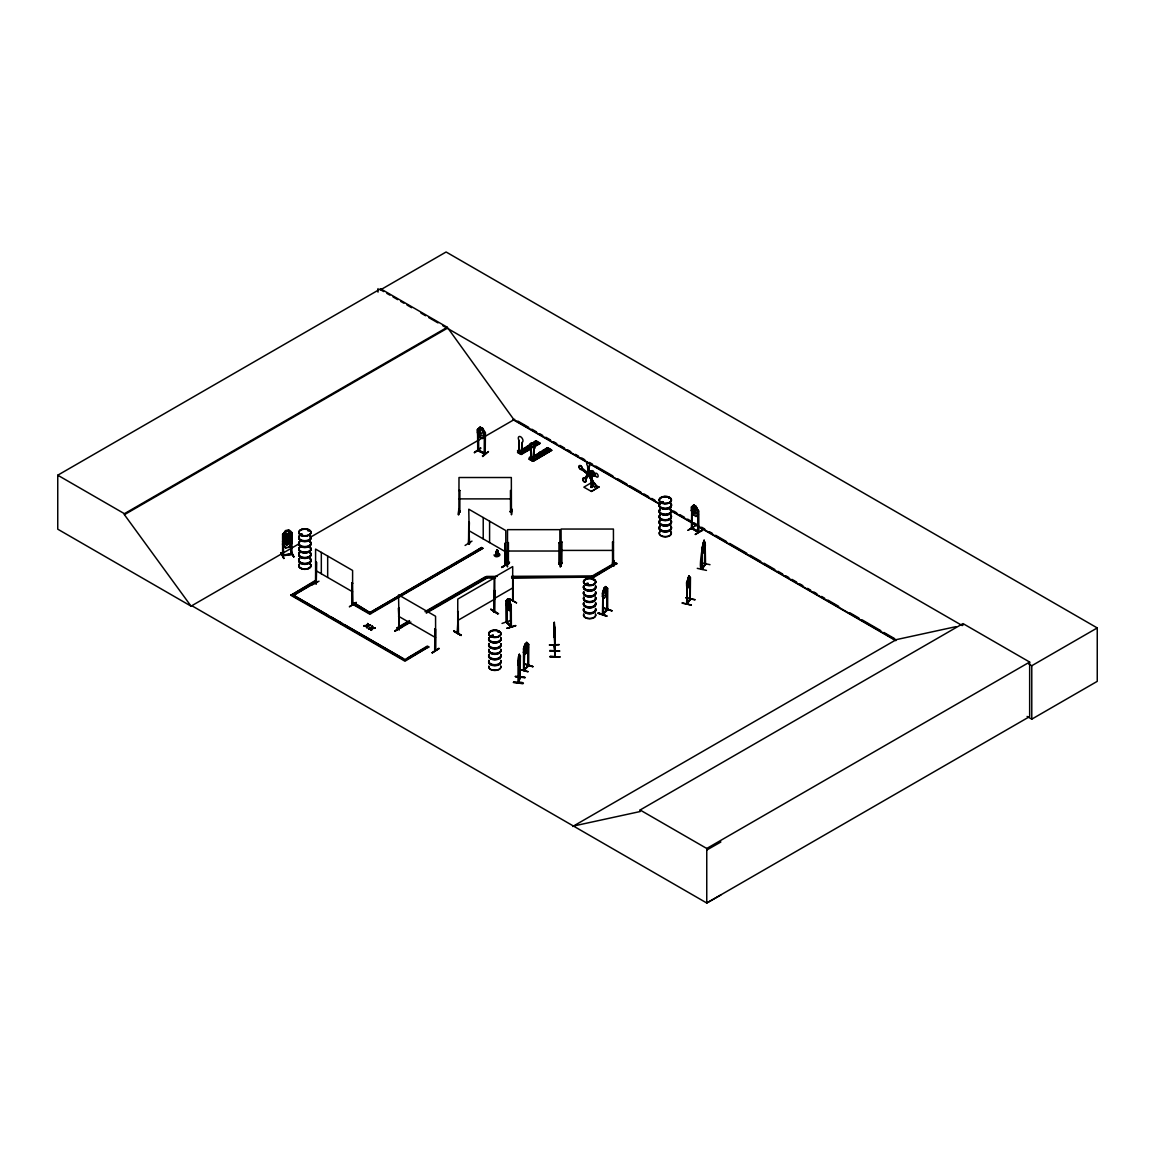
<?xml version="1.0" encoding="UTF-8"?>
<svg xmlns="http://www.w3.org/2000/svg" width="1155" height="1155" viewBox="0 0 1155 1155"><rect width="100%" height="100%" fill="white"/><g stroke="black" fill="none" stroke-linecap="round" stroke-linejoin="round"><path stroke-width="1.5" d="M554.313 627.252L554.732 634.398M554.183 625.043L554.386 635.337M555.035 651.579L554.285 624.061L554.328 627.584M554.241 627.555L554.241 632.651L554.299 631.366C554.617 647.782 554.256 613.695 554.66 637.733L554.732 636.939M554.357 628.031L554.285 625.303M554.761 634.817L554.4 637.257L554.458 633.056M554.588 631.785L554.602 629.331M594.883 474.171L588.978 473.81L589.425 475.297L595.648 476.033A2.18 1.271 59.5 0 0 597.987 476.784A2.18 1.271 59.5 0 0 597.092 473.752A2.18 1.271 59.5 0 0 595.07 474.055L588.978 473.81M519.736 656.112L519.851 677.754M554.4 628.638L554.429 626.342M554.212 625.721L554.357 623.44M554.256 626.573L554.285 625.173M554.313 631.207L554.241 627.641M554.617 632.233L554.357 634.701L554.559 633.951M554.155 624.783L554.313 622.386M282.629 544.886L282.657 543.846L285.761 547.773L282.657 543.846M496.953 552.581C496.13 544.019 501.775 559.323 495.639 555.569L497.04 549.78M507.767 599.026L506.15 600.744C507.045 602.722 506.742 596.081 509.369 600.629L510.885 605.61L511.03 626.977L506.915 621.664M521.815 452.284L522.291 442.264A3.277 1.906 59.5 0 0 522.291 438.481A3.277 1.906 59.5 0 0 518.985 436.619A3.277 1.906 59.5 0 0 518.985 440.387L519.476 450.955L521.67 452.37L522.291 442.264M533.422 459.156L533.913 449.136A3.277 1.906 59.5 0 0 533.913 445.354A3.277 1.906 59.5 0 0 530.607 443.491A3.277 1.906 59.5 0 0 530.607 447.259L530.824 457.856L532.325 457.207M533.567 459.069L534.058 449.05A3.277 1.906 59.5 0 0 534.058 445.267A3.277 1.906 59.5 0 0 530.751 443.405A3.277 1.906 59.5 0 0 530.751 447.173C532.585 458.694 531.098 457.077 531.416 457.958M554.328 629.071L554.212 627.208M554.501 631.973L554.429 634.239M282.556 543.298C282.152 540.309 292.576 538.966 292.071 541.767M697.779 510.669L697.721 532.109L698.688 532.253L698.587 510.885L697.678 510.727L698.587 510.885M484.508 432.576L485.187 454.233L485.418 432.663L484.407 432.244L484.436 453.828L485.504 454.031L478.675 450.378M513.441 682.533C523.201 680.656 529.712 685.608 513.556 682.244M523.085 683.601L513.527 682.273M554.328 634.355L554.544 632.767M554.559 629.749L554.674 628.161L554.487 630.081M518.22 661.339L518.537 682.793L520.414 676.469L519.837 677.032M524.038 648.561L523.908 670.535L525.063 643.985L523.446 649.009L524.327 648.662L523.446 652.402L525.063 654.149L526.796 652.517L528.413 647.479M528.716 665.627L528.21 666.146L528.413 644.086L526.694 642.31L525.092 644.042L523.533 649.052L523.547 670.434L528.34 665.294M554.386 631.034L554.299 631.828L554.313 627.266M602.953 614.056L602.881 592.327L602.462 614.547L607.689 608.988L606.823 609.407M602.953 592.688L602.809 614.59L607.689 609.768L607.602 588.415L605.624 586.552L604.022 588.169L602.809 593.222M496.332 555.902L496.794 549.953L495.336 555.079M688.51 577.024L688.12 583.304L688.611 577.052M703.308 542.735L703.207 548.408L703.684 542.157M519.432 664.414L519.923 659.187M520.573 450.508C518.003 449.425 519.851 455.532 520.558 450.623M519.562 451.172L519.057 450.594M531.026 457.914L531.56 457.062L530.953 458.001M690.473 598.333L686.59 604.209L687.312 582.423L686.532 582.842L689.001 575.926L690.185 577.543L690.214 599.589L690.459 577.731L688.9 575.897L687.153 581.947L687.008 604.325L686.864 582.077M705.257 563.294L705.185 564.737L705.272 542.662L704.088 541.031L702.24 547.051L702.096 569.429L702.11 567.986M682.201 603.199L691.354 604.902M691.34 605.278L682.215 602.823M697.274 568.347L706.456 570.411M689.737 577.789L689.809 599.431M588.704 474.127L589.238 472.193L592.515 473.954L593.944 473.117M497.574 613.767L490.803 609.277L497.747 613.608M554.111 645.298L554.934 650.871M554.674 645.688L554.097 623.772M554.458 651.203L555.338 656.618M496.347 552.711L496.91 549.809M603.213 594.839L604.282 595.792C607.227 594.941 607.328 583.102 604.108 588.198L603.213 592.298L603.285 614.229M527.936 671.503L519.173 669.308L527.965 671.878M598.319 612.8L606.851 616.005L598.319 613.146M606.577 616.265L598.102 613.377M495.639 555.569L496.838 550.025M508.2 600.023L507.68 603.877L508.734 606.26L508.287 599.994M301.325 534.635L301.628 533.957L302.451 534.881M301.96 534.664L301.773 534.014M308.082 530.434L308.847 530.434L307.952 530.723M492.232 635.77L490.918 636.318M492.218 636.203L490.832 636.102M491.886 635.957L491.597 636.232M497.978 632.131L498.96 632.059M585.47 584.199L587.346 584.055M585.917 584.069L586.971 583.795L586.538 584.401M587.216 584.329L586.827 583.535M593.757 580.185L593.165 579.969M662.638 501.92L661.18 502.122L662.883 501.934M668.658 498.411L668.976 497.805M702.413 568.924L701.951 568.087L701.677 569.314C696.855 569.646 707.798 518.407 703.005 550.459L702.24 549.592M703.987 541.016C706.889 544.034 704.564 549.549 702.89 552.985L701.648 551.253L702.803 552.855M587.953 474.59L588.429 473.348L582.019 467.963A2.18 1.271 59.5 0 0 579.839 465.624A2.18 1.271 59.5 0 0 579.261 467.948A2.18 1.271 59.5 0 0 581.644 469.479L588.14 474.488L581.774 469.363A2.18 1.271 59.5 0 1 579.464 467.833A2.18 1.271 59.5 0 1 580.027 465.508A2.18 1.271 59.5 0 1 582.221 467.847L582.062 468.223M690.531 599.07L686.619 603.343L687.312 603.791M686.59 604.209L686.619 603.343M690.459 599.156L687.081 604.224M701.749 568.462L705.257 564.073L701.764 569.3M705.185 563.958L704.868 563.885M705.546 564.261L705.128 542.72M530.232 446.768L518.48 452.977L517.541 450.71L519.432 449.598L517.815 451.966L520.775 453.641L522.666 451.417L522.941 452.962L519.736 450.349M461.047 634.961C438.987 622.198 475.759 644.086 454.031 631.337M554.155 645.298L554.544 650.814M554.963 651.622L554.313 622.271L554.241 624.379M477.607 450.695L485.158 454.189M478.372 451.056L477.506 429.328L477.506 432.721L480.076 437.283L482.675 438.481L485.158 436.2M498.657 555.425L497.343 549.924L498.801 554.905M528.268 647.479L526.796 652.517M602.448 593.165L604.108 588.198M286.844 534.39L285.848 537.436L286.844 540.092L288.952 538.447L287.884 534.231L286.873 534.447M520.024 661.223L520.356 655.925L519.331 654.235C517.96 656.026 517.281 669.539 519.418 664.356M515.404 676.527L525.135 677.436L515.477 676.339M519.028 656.011L518.797 682.302L518.393 681.421M518.147 681.854L518.205 682.764L520.356 676.512M518.35 682.215L520.169 677.292M529.697 459.445L548.827 448.79L529.712 459.473L529.308 457.496L531.185 456.384L529.582 458.766L532.542 460.441L534.419 458.203L534.693 459.762L531.228 457.293M531.935 456.846L531.257 457.755L534.419 459.329L534.419 458.203M510.467 620.495L502.021 623.44M366.9 627.743L367.608 625.548L370.567 625.173L367.608 625.996L366.9 627.743L366.915 625.606M368.517 628.219L371.419 628.205L371.405 630.341L372.213 626.126L371.52 628.277L368.517 628.667L371.52 628.277M371.405 630.341L372.776 626.443M366.352 627.41L367.709 623.527L368.272 624.292L367.709 623.527M367.709 623.974L367.016 625.678L364.013 626.068L367.016 625.23M282.831 555.064C280.766 555.714 302.899 552.104 282.657 555.093M367.709 625.635L368.272 623.844M370.842 630.009L371.419 628.205M693.679 505.139L692.524 510.351L694.068 513.239L695.599 514.105L697.115 512.95L697.115 510.409L695.974 506.439L693.707 504.98L696.046 506.395L698.428 511.03L698.428 532.426L691.513 528.485M285.834 530.723L288.938 530.246L285.747 530.578L284.274 534.289L284.274 536.83L286.353 538.519L288.432 538.201L290.483 535.877L290.483 533.336C284.448 525.9 294.958 533.711 291.132 533.235M519.259 450.493L519.187 451.215L518.985 440.387M281.243 552.624L283.841 558.486L280.824 553.043M318.997 581.196L312.197 584.892M394.851 631.179L401.738 627.151M471.991 541.118L465.09 545.449M474.604 452.702L480.769 447.952L474.257 452.601M315.532 583.477L316.297 583.838L316.47 562.283L315.589 562.066L316.225 562.427M315.936 582.539L316.21 583.838L316.47 562.283M315.835 561.922L315.633 583.492L315.589 549.087L352.607 570.455L352.578 604.845L352.217 582.943L351.914 604.484L351.9 603.617L352.91 603.848M399.255 628.854L398.244 628.551L398.894 628.955M398.692 628.464L399.255 629.634L398.547 607.877L399.009 629.778L399.182 608.223M469.248 543.298L468.468 542.864L469.479 543.168M468.468 543.644L469.493 543.904L468.771 522.176L468.54 543.76L469.406 522.536M435.175 649.962L435.392 650.005M435.276 650.756L434.699 629.013L435.565 629.244L435.334 650.799L434.598 650.381L435.652 650.611L435.565 616.25L398.547 594.883L399.182 629.576M505.5 564.275L504.851 563.871L505.616 564.319M505.211 563.77L505.5 565.055L505.154 543.182L505.616 565.098L504.836 564.68L505.876 564.925L505.789 530.564L468.771 509.196L469.406 543.904M691.932 507.189L692.22 528.889L691.758 506.987L691.426 528.485L691.686 527.532L692.22 528.34M692.148 528.846L692.451 527.965M697.764 531.314L698.688 531.473L697.894 531.849M697.663 532.065L697.966 510.524M458.78 509.066L458.853 514.697M458.795 508.734L458.376 514.812L458.867 509.138M506.886 561.215L507.449 566.932L507.319 561.157M560.854 560.594L560.94 566.224M524.298 650.713L525.352 651.665L526.406 650.597L527.474 647.493L526.68 642.425L528.644 644.288L527.748 644.548M527.907 665.222L528.687 664.818L528.268 665.525M527.821 666.002L528.326 644.057M457.553 633.229L458.463 633.084L458.145 611.558L457.452 633.344L458.145 611.558M493.835 611.558L494.6 611.111M512.647 600.903L512.705 566.585L494.196 577.269L493.835 612.338L494.6 611.89M602.52 613.652L606.823 609.623M607.631 609.811L606.88 610.071M592.688 483.281L592.587 483.44A2.18 1.271 59.5 0 0 593.785 486.472A2.18 1.271 59.5 0 0 595.619 485.75A2.18 1.271 59.5 0 0 593.785 482.963L589.671 474.936L593.973 482.862A2.18 1.271 59.5 0 1 595.807 485.634A2.18 1.271 59.5 0 1 593.988 486.371A2.18 1.271 59.5 0 1 592.789 483.324L588.776 475.297L592.876 483.165M288.837 547.225L291.97 542.345L288.909 547.355L285.689 547.817L282.556 545.001L285.718 547.874M506.468 600.658L506.655 622.617L506.944 621.607M510.524 626.486L510.77 625.562M510.539 625.779L506.468 622.025L511.347 626.862L511.261 605.465L510.409 604.845L510.539 626.559L510.828 625.606M701.764 547.932L702.399 547.528L702.457 568.967M705.214 542.763L705.257 564.665M702.399 547.528L701.605 547.946M702.789 552.971L705.128 546.055M690.141 577.659L690.459 577.731M701.013 562.759L709.993 564.68M687.831 587.765C685.016 583.434 688.337 590.869 688.986 586.033M702.081 569.372L705.561 564.218M694.935 599.907L685.94 597.655M524.37 670.117L524.081 669.323M531.517 457.683L532.007 456.947M301.051 534.693L301.469 534.014L300.704 534.736M301.051 534.52L301.397 535.01M498.902 631.828L498.44 632.131M585.47 583.91L585.975 584.315M661.483 501.746L661.396 502.598M661.815 502.728L662.912 502.252M519.952 677.306L520.024 664.789M288.866 547.282L291.941 543.384L292.128 532.989M282.629 534.274L283.726 534.188L282.629 534.274L282.629 555.858L292.1 554.386L291.277 553.794M285.689 537.653L282.527 541.551L285.718 537.71L288.909 537.191L290.396 540.367L286.844 545.766L284.217 542.547L285.689 537.653L288.88 537.133L292.071 540.064M285.747 530.578L282.614 534.52L285.776 530.636M292.027 536.353L288.995 533.538L285.776 534.029L284.274 540.222L286.353 541.912L288.432 541.594L290.483 539.269L290.483 536.729L287.884 530.838L286.844 530.997L282.643 537.97L285.776 540.8L288.995 540.309L292.128 536.368M292.157 539.818L288.995 543.702L285.805 544.25L282.744 541.305M459.964 511.319L459.098 511.319M511.405 511.319L510.553 511.319M511.434 512.069L511.333 477.52L458.997 477.52L458.896 512.069L459.979 512.069L459.098 511.838M508.474 563.452L507.623 563.481M559.93 563.452L558.904 563.452L559.958 563.221M559.93 564.232L559.756 563.164L558.876 563.64M561.965 542.027L561.07 542.027L561.965 542.027L561.864 563.654L562.066 562.615L560.969 562.615L561.186 563.654L561.07 529.048L613.421 529.048L613.522 563.597L613.493 562.586L612.424 563.048M612.641 562.875L613.522 562.817M506.15 604.079L507.637 609.104C509.904 613.507 512.762 606.606 510.409 604.83M509.369 610.62L511.03 608.988M584.69 478.43L588.848 475.023L585.614 480.076A2.18 1.271 59.5 0 1 584.719 482.097A2.18 1.271 59.5 0 1 582.698 479.513A2.18 1.271 59.5 0 1 584.286 478.387L584.473 478.271A2.18 1.271 59.5 0 0 582.885 479.397A2.18 1.271 59.5 0 0 584.906 481.981A2.18 1.271 59.5 0 0 585.802 479.96M526.16 643.393L525.077 647.378L525.626 649.63L526.666 647.262L526.247 643.422M525.063 654.149L526.767 652.445M528.644 644.288L528.687 665.728L523.894 670.477L523.894 649.11M606.794 588.444L606.823 610.187M605.725 586.581L606.866 588.761L607.602 588.415M603.516 607.963L612.035 610.836L603.256 607.819M612.006 610.793L603.3 608.151M506.092 622.155L510.972 626.934M506.987 622.444L506.901 608.223M493.95 612.237L494.513 590.061M494.744 612.136L494.773 577.717L457.77 599.084L457.698 633.474L458.463 633.084M695.974 516.429L698.356 514.35L691.296 510.481L693.635 515.188L691.296 510.481L691.369 507.045L693.707 504.98M693.679 515.13L696.09 516.487L698.428 514.423M477.737 450.797L477.578 429.285L480.134 427.076L478.849 432.519L480.538 435.32L482.227 436.085L483.887 434.829L483.887 432.288L482.631 428.39L480.119 427.235L482.747 428.274L485.302 432.836M477.593 429.4L480.177 427.177M541.19 452.486L541.709 453.756M528.644 665.655L524.038 669.669M308.544 530.52L307.995 530.636M586.394 584.473L587.159 584.228M477.896 429.212L478.228 451.056L477.867 449.743L485.201 453.41M477.506 432.721L480.076 437.283L482.675 438.481M477.939 449.8L478.228 450.277M484.436 453.28L484.638 453.67M482.371 455.951L488.493 451.518L482.761 456.543M459.849 511.853L459.878 490.5L458.997 490.5L459.878 490.5M510.351 511.521L511.434 511.102M559.958 564.001L559.857 529.654L507.521 529.654L507.449 564.232L508.503 564.189L507.55 563.438M507.623 564.232L508.402 564.189L508.402 542.633L507.521 542.633L508.402 542.633M558.977 542.633L559.857 542.836L558.977 542.633L558.904 564.232L559.829 563.986M560.969 563.395L562.066 563.395L561.186 563.626M612.626 562.557L612.626 563.337M612.525 563.395L613.522 563.395M497.228 556.003L497.329 549.997M520.096 450.768L517.57 452.284M533.639 447.202L539.919 443.578L539.63 442.841L536.122 440.864L536.844 441.701L517.945 452.659L530.751 445.816M536.526 441.686L533.971 443.838M533.48 446.942L539.674 443.289L538.995 442.899M539.385 443.303L536.122 441.138L521.901 449.526M547.874 447.649L529.033 459.084L533.061 461.35L551.671 450.363L547.874 447.649C540.988 449.324 556.335 453.309 545.997 448.761M532.845 461.047L531.849 460.643L550.718 449.512L551.657 450.378M550.718 449.512L532.542 460.441M532.773 461.004L532.816 459.473L534.693 458.362M530.001 459.459L529.322 459.069L547.874 447.923L550.935 449.988M516.516 602.823L509.557 598.824M531.026 448.183L527.517 446.205L529.409 445.094M532.975 442.712L536.483 444.978L532.975 442.712L531.083 444.112M534.231 441.975C544.568 446.509 529.221 442.524 536.122 440.864M536.801 441.528L518.22 452.63M533.899 443.794L536.988 441.961M530.621 449.064L521.237 454.521L521.049 452.688L522.941 451.576M538.952 442.726L520.4 453.872M537.436 443.809L520.183 453.929L530.376 448.775M539.63 442.841L520.833 454.305L517.541 452.096M520.631 454.175L539.645 443.116M539.284 452.717C549.621 457.265 534.274 453.28 541.161 451.605L544.669 453.872L541.161 451.605M542.85 450.623C553.187 455.157 537.84 451.172 544.727 449.512L548.235 451.764L544.727 449.512M529.481 459.344L546.604 449.309M530.694 459.199L530.694 456.86L531.762 457.467L531.762 459.806L531.589 457.568L530.52 456.961M551.383 449.627L532.311 460.917L551.397 449.901M532.614 461.09L551.426 450.075M551.585 450.335L533.033 461.336M589.194 473.983L588.025 473.42L587.563 465.725A2.18 1.271 59.5 0 1 586.985 462.751A2.18 1.271 59.5 0 1 589.368 463.906A2.18 1.271 59.5 0 1 589.122 466.476L589.194 473.983L588.747 466.591M588.487 472.669L590.768 471.327L588.025 473.42M591.995 472.453L590.956 473.074L590.956 471.182L591.995 470.561L593.555 471.442L593.555 473.333M590.797 473.074L591.836 472.453L590.277 471.572M592.515 473.954L592.515 472.063L593.555 471.442M589.425 475.297L595.504 475.788M589.729 475.254L592.111 476.596L594.406 475.254M591.273 482.776L583.838 487.165L591.432 491.452L598.868 486.962L591.432 491.452M691.455 507.117L698.356 511.073L695.974 506.439M695.195 506.439L695.974 509.759L695.195 512.127L693.679 508.474L694.429 506.006L695.281 506.381M352.838 583.289L351.972 583.073M352.838 604.657L351.9 604.397L352.91 603.921M356.26 602.318L349.344 606.794L356.303 602.722M509.182 562.557C486.313 577.572 524.543 552.292 502.396 567.033M502.295 567.033L509.283 563.005M394.909 631.28L401.81 626.804L394.909 630.832M458.391 611.702L457.524 611.933M493.835 612.338L494.528 590.566L494.268 612.41M491.582 609.71L498.599 613.724M457.871 632.637L457.755 632.709M432.446 652.907L439.001 648.287L432.172 652.734M432.071 652.734L439.059 648.706M697.894 531.286L691.773 528.297L698.602 532.224M692.451 528.196L698.602 531.444M702.038 529.957L695.483 534.548M695.166 534.332L702.384 530.564L701.995 529.9M191.903 605.754L191.153 606.202L57.75 529.178L57.75 475.21L380.63 288.793L447.288 327.269L513.946 419.727L660.371 504.259M380.63 288.793L380.63 289.79L446.104 251.992L1097.25 627.93L1097.25 681.349L1031.776 719.146L1027.098 716.432M57.75 475.21L124.408 513.686L447.288 327.269M720.893 894.952L706.759 903.008L191.817 605.711L191.051 606.144L124.408 514.682L447.288 328.265M191.051 606.144L299.188 543.716M310.074 537.422L514.697 419.294M520.226 450.724L518.768 450.176L518.768 452.515L519.995 453.02M403.644 660.4L427.364 646.049L428.722 646.814L405.001 661.18L290.872 595.301L315.358 580.503L316.715 581.947L293.572 595.301L316.715 581.283M290.872 595.301L313.814 582.062M353.733 602.679L371.217 613.435L353.733 602.679L352.391 603.459L369.86 613.55L482.877 548.307L369.86 614.215L352.391 604.123M482.877 548.307L481.519 547.528L369.86 612.655L448.963 566.99M452.053 565.199L470.663 554.458M473.767 552.668L481.519 547.528M398.576 629.186L397.147 627.743L409.505 620.596M424.968 611.659L485.273 576.85L486.63 577.63L426.325 612.439M397.147 628.407L406.416 623.05M426.527 611.443L437.341 605.191M440.43 603.401L485.273 577.514L495.452 578.164M409.318 622.271L398.489 628.508L397.147 627.743M398.489 629.186L410.862 622.04M426.325 613.117L486.63 578.294L486.472 576.432L497.228 576.388M494.196 598.637L512.705 587.953M457.77 620.452L494.773 599.084M408.09 657.845L427.364 646.713L428.722 647.493M290.872 594.637L405.001 660.516L428.722 646.814M511.578 576.331L592.27 575.999L615.398 562.644L616.756 563.423L593.627 577.442L592.27 576.663L515.159 576.98M616.756 564.088L615.398 563.308L592.27 576.663L593.627 576.778L616.756 563.423M572.707 826.489L896.352 639.625L955.979 626.66M573.457 826.042L640.115 811.546L640.115 810.001L962.996 623.585L1029.654 662.06L1029.654 716.591L706.759 903.008L706.759 848.477L1029.654 662.06M962.996 625.129L962.245 625.577L442.639 325.58M1028.686 663.937L1031.776 665.728L1097.25 627.93M706.759 850.037L720.893 841.981M301.917 534.909L301.455 534.144M661.483 502.136L662.06 501.732M662.681 502.483L661.829 502.613M588.14 475.326L588.848 475.023L587.852 474.272L584.488 478.545L587.852 474.272L588.848 475.023M588.588 475.412L589.671 474.936M457.813 633.431L458.217 632.117M509.283 600.672L507.666 599.055L506.857 604.123L507.94 607.212L509.023 608.295L510.077 607.342L509.398 600.571L511.261 605.465M507.767 609.017L506.107 604.051M515.693 625.736L506.915 628.349L515.693 625.793M515.462 625.49L506.958 628.277M282.715 555.598L292.013 554.198L291.19 553.765M291.912 554.443L291.912 532.845L291.06 532.975L291.132 539.991M530.766 446.682L529.12 446.364L530.751 445.599M541.421 452.616L543.038 453.309L541.031 453.251M283.553 534.375L283.509 555.772M315.763 583.261L315.936 583.318M287.812 537.898L286.786 538.057L285.776 541.118L286.786 543.76L287.812 543.586L288.736 540.641L288.866 542.114L287.783 537.84M290.786 551.556L293.846 556.941L290.843 551.108M370.567 625.173L367.709 625.187L367.608 625.996M364.013 625.62L370.567 625.62M364.013 626.068L366.915 626.053M372.213 627.786L375.072 628.219L372.112 628.594M375.072 628.219L372.213 628.233L375.072 627.771M368.517 628.667L371.419 628.652M510.409 511.059L510.351 512.069L511.434 511.867M561.864 562.846L560.969 562.817M613.319 563.626L612.626 563.626M477.896 450.58L485.374 453.973M541.984 453.554L542.908 452.616L540.93 453.323M511.232 512.127L511.304 511.073M291.262 554.544L291.147 533.162M282.831 555.844L282.715 534.462M468.699 542.72L469.175 544.048M505.082 564.506L505.154 543.182M554.79 635.337L554.645 629.951L554.674 633.474M555.209 634.802L555.237 656.733L554.934 651.146M554.386 635.279L554.501 637.257M549.462 645.14L559.28 644.634L549.462 644.837M559.641 651.059L549.838 651.261L549.809 650.496L559.641 651.001M550.17 656.401L560.002 656.964L550.17 656.473M550.17 656.834L560.002 656.935L550.184 657.137M590.956 473.969L591.923 473.954M591.938 487.424L590.956 486.876L591.938 487.424L591.938 474.517M510.553 512.098L510.452 490.514L511.333 490.5M511.954 509.124L511.463 514.812L511.55 509.081M459.878 511.088L458.997 512.069M458.997 511.882L459.878 512.069M510.452 512.069L511.333 512.069M612.525 542.027L613.421 542.229L612.525 542.027L612.554 563.626M613.493 560.218L613.68 566.268L613.493 560.666M507.623 563.192L508.402 563.221M559.078 564.232L559.857 564.203M495.452 577.5L486.486 577.529L486.63 578.294M511.593 577.428L592.284 577.11L511.593 578.092M458.997 498.888L511.333 498.888M561.07 550.415L613.421 550.415M507.521 551.022L559.857 551.022M493.994 554.92C495.336 559.395 504.287 554.342 497.184 553.216M480.653 448.299L474.647 452.385M491.597 636.059L491.886 635.654M519.331 654.235L518.812 663.764L518.422 662.956M519.115 655.39L518.913 661.7L518.711 661.006M518.552 661.367L518.711 656.112L518.22 682.706M291.262 551.426L293.846 556.898L290.786 551.108M478.3 429.732L477.679 429.357M662.234 501.573L662.984 502.064M523.446 652.402L525.15 654.178M524.283 663.706L532.845 666.507M532.859 666.839L524.312 664.01L532.816 666.507M607.386 588.227L607.169 610.288L607.241 588.27M607.386 591.62L605.74 596.644L603.993 598.276L602.347 596.514L602.405 593.107M602.491 596.471L604.022 598.16M598.319 613.103L606.851 616.005M613.565 565.878L613.984 560.608M559.958 560.825C560.579 580.099 560.55 547.167 560.998 566.325M291.147 554.53L291.06 543.659M593.078 472.121L592.833 471.803M589.382 473.868L588.213 473.305L587.765 465.913M590.956 471.182L592.515 472.063M592.385 472.236L595.547 474.026L592.111 476.596M590.277 473.463L591.836 474.344L591.836 472.453M527.517 445.931L531.026 447.909M595.836 485.244L598.868 487.064M453.987 631.424L461.062 635.394M516.53 602.867L509.413 598.896M497.762 613.709L490.803 609.263M380.63 289.79L383.734 291.58M386.838 293.37L389.942 295.16M393.032 296.951L397.681 299.636M400.785 301.426L403.889 303.216M406.993 305.007L411.642 307.692M420.94 313.063L425.589 315.748M428.693 317.538L437.99 322.895M517.815 421.084L528.716 427.379M531.834 429.184L536.512 431.883M539.616 433.674L542.735 435.478M545.853 437.269L550.531 439.968M553.649 441.773L556.753 443.578M559.872 445.368L564.55 448.068M567.668 449.873L570.772 451.663M575.45 454.363L578.568 456.167M581.687 457.958L584.791 459.762M589.469 462.462L592.587 464.252M595.706 466.057L612.843 475.947M617.506 478.646L626.862 484.046M629.966 485.836L640.881 492.131M643.985 493.936L648.662 496.636M651.781 498.426L654.899 500.231M673.582 511.015L676.7 512.82M679.819 514.625L684.496 517.325M687.615 519.115L690.719 520.919M693.837 522.71L698.515 525.41M701.634 527.214L704.738 529.004M709.415 531.704L712.534 533.509M715.652 535.299L726.553 541.594M729.671 543.399L746.809 553.288M749.913 555.093L760.827 561.388M763.931 563.178L774.846 569.487M777.95 571.277L782.628 573.977M785.747 575.782L788.865 577.572M791.983 579.377L796.647 582.077M799.765 583.867L802.884 585.672M807.547 588.371L810.666 590.162M813.784 591.966L816.903 593.757M821.58 596.456L824.684 598.261M827.803 600.051L838.703 606.361M849.618 612.655L858.959 618.041M862.078 619.845L880.774 630.63M883.878 632.435L894.793 638.729M669.712 509.658L895.587 640.072M512.921 419.583L659.837 504.403M672.34 511.622L895.818 640.65M468.771 530.564L505.789 551.931M398.547 616.25L435.565 637.618M315.589 570.455L352.607 591.822M316.715 581.947L315.358 580.503M372.776 626.891L372.213 626.126M293.774 595.417L327.76 615.038M330.85 616.813L341.663 623.065M344.753 624.841L403.456 658.74M640.115 810.001L706.759 848.477M484.508 453.901L484.725 432.345M522.666 451.417L522.666 452.529L519.23 450.84M434.684 650.409L434.93 628.883M292.085 536.541L288.938 533.624L285.805 534.086L286.844 536.7L288.952 535.054L288.995 533.538M512.979 601.048L512.95 579.709M687.153 584.488L687.918 585.354L689.463 581.023L688.885 576.013M292.056 539.804L288.938 543.615M288.995 540.309L285.805 540.656L282.744 537.985M281.243 552.913L283.841 558.486M589.166 473.709L589.613 475.181M685.781 597.828L694.906 599.575M497.228 550.069L498.065 555.815M497.184 549.794L497.805 554.082M554.487 630.211L554.53 631.106M592.27 575.999L592.284 577.774M554.328 624.249L554.515 630.745L554.458 626.963M558.977 563.423L558.876 564.203M1031.776 665.728L1031.776 719.146M691.758 506.987L691.859 528.369M686.575 582.813L686.633 586.264M590.97 474.517L590.97 487.439M554.848 628.898L554.905 656.747M527.878 644.245L527.864 666.045M525.034 677.74L515.39 676.686M520.356 655.925L520.169 677.855M506.107 600.658L506.135 622.213M489.59 521.208L489.59 542.576M483.223 517.527L483.223 538.894M478.589 429.53L478.675 450.926M435.074 649.471L435.175 650.741M405.001 659.635L292.229 594.522M378.017 288.591L378.017 292.128M352.217 582.943L352.318 604.325M327.674 556.06L327.674 577.428M321.321 552.393L321.321 573.761M124.408 513.686L124.408 514.682M670.68 509.528A6.208 3.581 0 0 1 665.309 514.899A6.208 3.581 0 0 1 659.924 509.528M670.593 509.889A6.107 3.523 0 0 1 665.309 515.188A6.107 3.523 0 0 1 660.01 509.889M670.593 514.495A6.107 3.523 0 0 1 665.309 519.793A6.107 3.523 0 0 1 660.01 514.495M670.607 514.812A6.122 3.537 0 0 1 665.309 520.111A6.122 3.537 0 0 1 660.01 514.812M670.68 503.623A6.208 3.581 0 0 1 665.309 509.009A6.208 3.581 0 0 1 659.924 503.623M670.607 508.907A6.122 3.537 0 0 1 665.309 514.206A6.122 3.537 0 0 1 660.01 508.907M670.607 503.999A6.122 3.537 0 0 1 665.309 509.297A6.122 3.537 0 0 1 660.01 503.999M670.68 509.225A6.208 3.581 0 0 1 665.309 514.596A6.208 3.581 0 0 1 659.924 509.225M670.68 503.32A6.208 3.581 0 0 1 665.309 508.705A6.208 3.581 0 0 1 659.924 503.32M670.593 503.002A6.107 3.523 0 0 1 665.309 508.301A6.107 3.523 0 0 1 660.01 503.002M670.68 526.334A6.208 3.581 0 0 1 665.309 531.704A6.208 3.581 0 0 1 659.924 526.334M670.593 526.694A6.107 3.523 0 0 1 665.309 531.993A6.107 3.523 0 0 1 660.01 526.694M670.593 531.3A6.107 3.523 0 0 1 665.309 536.599A6.107 3.523 0 0 1 660.01 531.3M670.579 515.39A6.093 3.523 0 0 1 665.309 520.66A6.093 3.523 0 0 1 660.025 515.39M670.579 531.647A6.093 3.523 0 0 1 665.309 536.916A6.093 3.523 0 0 1 660.025 531.647M670.622 515.072A6.136 3.537 0 0 1 665.309 520.385A6.136 3.537 0 0 1 659.996 515.072M670.68 520.429A6.208 3.581 0 0 1 665.309 525.814A6.208 3.581 0 0 1 659.924 520.429M670.593 525.713A6.107 3.523 0 0 1 665.309 530.997A6.107 3.523 0 0 1 660.01 525.713M670.607 520.804A6.122 3.537 0 0 1 665.309 526.102A6.122 3.537 0 0 1 660.01 520.804M670.68 526.03A6.208 3.581 0 0 1 665.309 531.401A6.208 3.581 0 0 1 659.924 526.03M670.68 520.125A6.208 3.581 0 0 1 665.309 525.511A6.208 3.581 0 0 1 659.924 520.125M670.593 519.808A6.107 3.523 0 0 1 665.309 525.106A6.107 3.523 0 0 1 660.01 519.808M585.311 584.17A6.107 3.523 0 0 0 595.532 582.582A6.107 3.523 0 0 0 588.054 578.265A6.107 3.523 0 0 0 585.311 584.17A6.107 3.523 0 0 1 588.054 583.217M595.518 597.193A6.093 3.523 0 0 1 589.642 601.625A6.093 3.523 0 0 1 583.751 597.193M595.634 586.35A6.208 3.581 0 0 1 589.642 590.855A6.208 3.581 0 0 1 583.636 586.35M585.253 584.733A6.208 3.581 0 0 1 588.025 583.809M595.532 586.697A6.107 3.523 0 0 1 589.642 591.143A6.107 3.523 0 0 1 583.737 586.697M585.311 585.123A6.107 3.523 0 0 1 586.581 584.56M595.634 586.047A6.208 3.581 0 0 1 589.642 590.552A6.208 3.581 0 0 1 583.636 586.047M585.253 584.43A6.208 3.581 0 0 1 588.025 583.506M595.532 585.715A6.107 3.523 0 0 1 589.642 590.147A6.107 3.523 0 0 1 583.737 585.715M595.532 592.602A6.107 3.523 0 0 1 589.642 597.034A6.107 3.523 0 0 1 583.737 592.602M595.634 592.241A6.208 3.581 0 0 1 589.642 596.745A6.208 3.581 0 0 1 583.636 592.241M595.634 591.938A6.208 3.581 0 0 1 589.642 596.442A6.208 3.581 0 0 1 583.636 591.938M595.532 591.605A6.107 3.523 0 0 1 589.642 596.052A6.107 3.523 0 0 1 583.737 591.605M595.561 597.323A6.136 3.537 0 0 1 589.642 601.784A6.136 3.537 0 0 1 583.708 597.323M595.561 597.539A6.136 3.537 0 0 1 589.642 601.986A6.136 3.537 0 0 1 583.708 597.539M595.518 598.073A6.093 3.523 0 0 1 589.642 602.506A6.093 3.523 0 0 1 583.751 598.073M595.518 613.998A6.093 3.523 0 0 1 589.642 618.43A6.093 3.523 0 0 1 583.751 613.998M595.532 603.502A6.107 3.523 0 0 1 589.642 607.949A6.107 3.523 0 0 1 583.737 603.502M595.532 602.52A6.107 3.523 0 0 1 589.642 606.952A6.107 3.523 0 0 1 583.737 602.52M595.532 609.407A6.107 3.523 0 0 1 589.642 613.839A6.107 3.523 0 0 1 583.737 609.407M595.634 609.046A6.208 3.581 0 0 1 589.642 613.55A6.208 3.581 0 0 1 583.636 609.046M595.634 608.743A6.208 3.581 0 0 1 589.642 613.247A6.208 3.581 0 0 1 583.636 608.743M595.532 608.411A6.107 3.523 0 0 1 589.642 612.857A6.107 3.523 0 0 1 583.737 608.411M595.634 603.155A6.208 3.581 0 0 1 589.642 607.66A6.208 3.581 0 0 1 583.636 603.155M595.634 602.852A6.208 3.581 0 0 1 589.642 607.357A6.208 3.581 0 0 1 583.636 602.852M595.561 614.345A6.136 3.537 0 0 1 589.642 618.791A6.136 3.537 0 0 1 583.708 614.345M490.5 636.275A6.136 3.537 0 0 0 500.765 634.687A6.136 3.537 0 0 0 493.257 630.341A6.136 3.537 0 0 0 490.5 636.275A6.208 3.581 0 0 1 493.228 635.38M500.837 638.224A6.208 3.581 0 0 1 494.831 642.729A6.208 3.581 0 0 1 488.839 638.224M490.442 636.607A6.208 3.581 0 0 1 493.228 635.683M500.75 638.571A6.122 3.537 0 0 1 494.831 643.017A6.122 3.537 0 0 1 488.926 638.571M490.514 636.983A6.122 3.537 0 0 1 493.257 636.073M500.837 637.921A6.208 3.581 0 0 1 494.831 642.425A6.208 3.581 0 0 1 488.839 637.921M500.75 637.589A6.122 3.537 0 0 1 494.831 642.036A6.122 3.537 0 0 1 488.926 637.589M490.514 636.001A6.122 3.537 0 0 1 493.257 635.091M500.75 644.476A6.122 3.537 0 0 1 494.831 648.922A6.122 3.537 0 0 1 488.926 644.476M500.837 644.115A6.208 3.581 0 0 1 494.831 648.619A6.208 3.581 0 0 1 488.839 644.115M500.837 643.811A6.208 3.581 0 0 1 494.831 648.316A6.208 3.581 0 0 1 488.839 643.811M500.736 643.479A6.107 3.523 0 0 1 494.831 647.926A6.107 3.523 0 0 1 488.94 643.479M500.707 649.947A6.078 3.508 0 0 1 494.831 654.38A6.078 3.508 0 0 1 488.955 649.947M500.765 649.659A6.136 3.537 0 0 1 494.831 654.105A6.136 3.537 0 0 1 488.911 649.659M500.75 655.376A6.122 3.537 0 0 1 494.831 659.823A6.122 3.537 0 0 1 488.926 655.376M500.75 654.394A6.122 3.537 0 0 1 494.831 658.841A6.122 3.537 0 0 1 488.926 654.394M500.75 661.281A6.122 3.537 0 0 1 494.831 665.728A6.122 3.537 0 0 1 488.926 661.281M500.837 660.92A6.208 3.581 0 0 1 494.831 665.424A6.208 3.581 0 0 1 488.839 660.92M500.837 660.617A6.208 3.581 0 0 1 494.831 665.121A6.208 3.581 0 0 1 488.839 660.617M500.736 660.285A6.107 3.523 0 0 1 494.831 664.731A6.107 3.523 0 0 1 488.94 660.285M500.837 655.029A6.208 3.581 0 0 1 494.831 659.534A6.208 3.581 0 0 1 488.839 655.029M500.837 654.726A6.208 3.581 0 0 1 494.831 659.231A6.208 3.581 0 0 1 488.839 654.726M310.247 541.912A6.208 3.581 0 0 1 304.862 547.297A6.208 3.581 0 0 1 299.492 541.912M310.161 542.287A6.122 3.537 0 0 1 304.862 547.586A6.122 3.537 0 0 1 299.564 542.287M310.132 546.907A6.078 3.508 0 0 1 304.862 552.162A6.078 3.508 0 0 1 299.593 546.907M310.161 547.225A6.122 3.537 0 0 1 304.862 552.523A6.122 3.537 0 0 1 299.564 547.225M310.247 536.021A6.208 3.581 0 0 1 304.862 541.392A6.208 3.581 0 0 1 299.492 536.021M310.161 541.305A6.107 3.523 0 0 1 304.862 546.589A6.107 3.523 0 0 1 299.578 541.305M310.161 536.396A6.107 3.523 0 0 1 304.862 541.681A6.107 3.523 0 0 1 299.578 536.396M310.247 541.608A6.208 3.581 0 0 1 304.862 546.994A6.208 3.581 0 0 1 299.492 541.608M310.247 535.718A6.208 3.581 0 0 1 304.862 541.089A6.208 3.581 0 0 1 299.492 535.718M310.161 535.4A6.107 3.523 0 0 1 304.862 540.699A6.107 3.523 0 0 1 299.578 535.4M310.247 558.717A6.208 3.581 0 0 1 304.862 564.102A6.208 3.581 0 0 1 299.492 558.717M310.161 559.092A6.122 3.537 0 0 1 304.862 564.391A6.122 3.537 0 0 1 299.564 559.092M310.132 563.712A6.078 3.508 0 0 1 304.862 568.967A6.078 3.508 0 0 1 299.593 563.712M310.146 547.759A6.093 3.523 0 0 1 304.862 553.043A6.093 3.523 0 0 1 299.593 547.759M310.175 547.456A6.136 3.537 0 0 1 304.862 552.754A6.136 3.537 0 0 1 299.549 547.456M310.247 552.826A6.208 3.581 0 0 1 304.862 558.197A6.208 3.581 0 0 1 299.492 552.826M310.161 558.11A6.107 3.523 0 0 1 304.862 563.395A6.107 3.523 0 0 1 299.578 558.11M310.161 553.202A6.107 3.523 0 0 1 304.862 558.486A6.107 3.523 0 0 1 299.578 553.202M310.247 558.414A6.208 3.581 0 0 1 304.862 563.799A6.208 3.581 0 0 1 299.492 558.414M310.247 552.523A6.208 3.581 0 0 1 304.862 557.894A6.208 3.581 0 0 1 299.492 552.523M310.161 552.206A6.107 3.523 0 0 1 304.862 557.504A6.107 3.523 0 0 1 299.578 552.206M587.736 473.102A1.906 1.112 59.5 0 1 589.541 473.117A1.906 1.112 59.5 0 1 590.263 475.672A1.906 1.112 59.5 0 1 588.328 475.21M604.556 588.054L604.007 592.991L605.09 593.222C605.899 592.27 605.841 586.321 604.657 588.083M690.084 580.922L688.9 586.076L690.185 580.936M285.083 536.512L286.743 538.808L285.011 541.724L287.277 539.197L289.559 541.016L287.84 538.62L289.486 535.819L287.321 538.201L285.213 536.44M480.942 428.043L480.119 432.057L481.779 434.136L482.631 431.725L481.014 428M688.062 530.26L695.007 525.915L688.062 530.26M662.248 502.916A6.122 3.537 0 0 0 671.43 499.855A6.122 3.537 0 0 0 662.248 496.794A6.122 3.537 0 0 0 662.248 502.916M662.263 503.392A6.093 3.523 0 0 0 671.402 500.346A6.093 3.523 0 0 0 662.263 497.3A6.093 3.523 0 0 0 662.263 503.392M662.234 503.089A6.136 3.537 0 0 0 671.445 500.014A6.136 3.537 0 0 0 662.234 496.953A6.136 3.537 0 0 0 662.234 503.089M586.567 584.935A6.136 3.537 0 0 0 595.763 581.875A6.136 3.537 0 0 0 586.567 578.799A6.136 3.537 0 0 0 586.567 584.935M586.581 585.239A6.093 3.523 0 0 0 595.735 582.192A6.093 3.523 0 0 0 586.581 579.146A6.093 3.523 0 0 0 586.581 585.239M491.77 636.636A6.136 3.537 0 0 0 500.967 633.575A6.136 3.537 0 0 0 491.77 630.5A6.136 3.537 0 0 0 491.77 636.636M491.799 637.098A6.078 3.508 0 0 0 500.923 634.052A6.078 3.508 0 0 0 491.799 631.02A6.078 3.508 0 0 0 491.799 637.098M494.831 653.513A6.093 3.523 0 0 0 500.721 649.081A6.136 3.537 0 0 1 494.831 653.672A6.136 3.537 0 0 1 488.911 649.211A6.093 3.523 0 0 0 494.831 653.513M494.831 670.304A6.078 3.508 0 0 0 500.707 665.886A6.136 3.537 0 0 1 494.831 670.477A6.136 3.537 0 0 1 488.911 666.016A6.078 3.508 0 0 0 494.831 670.304M301.816 535.27A6.093 3.523 0 0 0 310.955 532.224A6.093 3.523 0 0 0 301.816 529.178A6.093 3.523 0 0 0 301.816 535.27M301.816 535.761A6.093 3.523 0 0 0 310.955 532.715A6.093 3.523 0 0 0 301.816 529.669A6.093 3.523 0 0 0 301.816 535.761M301.802 535.487A6.136 3.537 0 0 0 310.998 532.412A6.136 3.537 0 0 0 301.802 529.351A6.136 3.537 0 0 0 301.802 535.487M304.862 569.328A6.122 3.537 0 0 0 310.161 564.03A6.107 3.523 0 0 1 304.862 569.343A6.107 3.523 0 0 1 299.578 564.044A6.122 3.537 0 0 0 304.862 569.328M587.245 474.171A1.906 1.112 59.5 0 0 589.498 476.221A1.906 1.112 59.5 0 0 588.949 473.29A1.906 1.112 59.5 0 0 587.245 474.171"/></g></svg>
